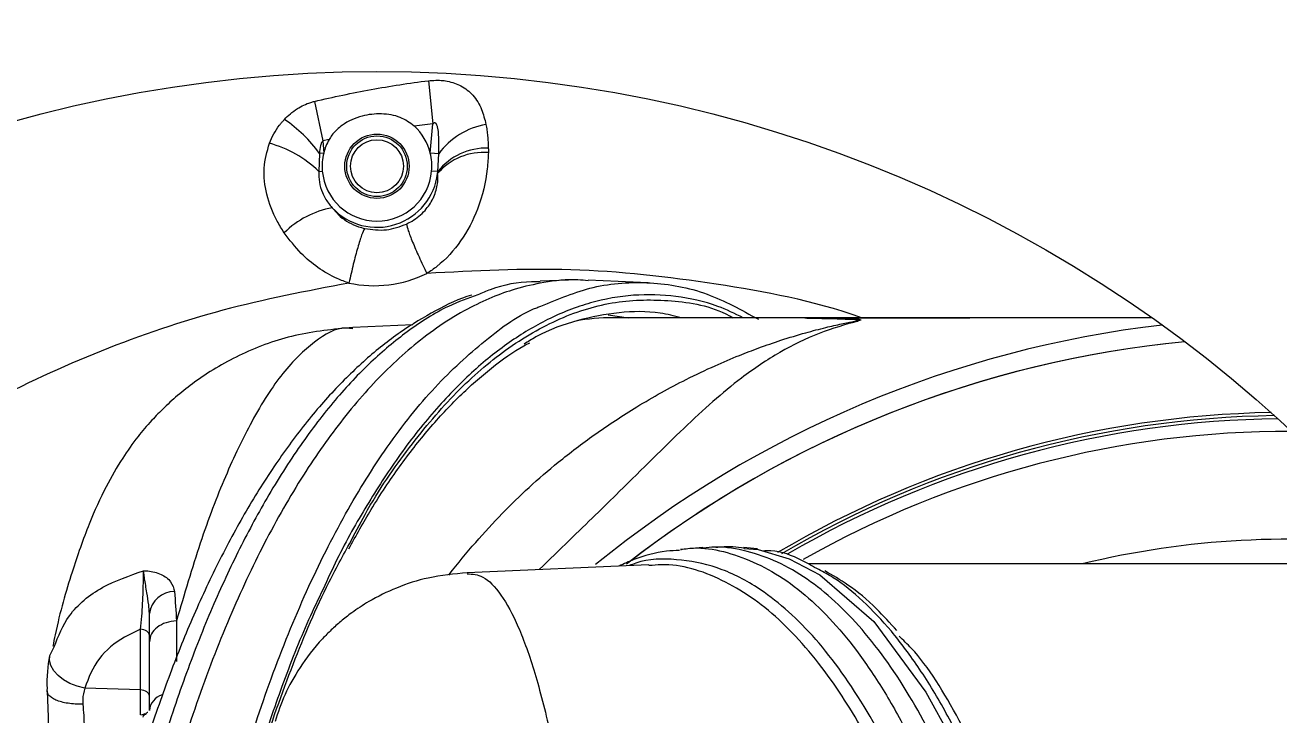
# Model space of a CAD drawing. Header units: millimetres. Extents: x 100 to 8300, y 98 to 5840.
# Drawn here: x 2353.2 to 2419.4, y 4408.4 to 4444.8 of the extents above; entities that cross this region are included whole.
import ezdxf

# ---------------------------------------------------------------- set-up
doc = ezdxf.new("R2010")
doc.units = ezdxf.units.MM
doc.header["$LTSCALE"] = 20
doc.styles.add('SLDTEXTSTYLE0', font='TXT', dxfattribs={"width": 0.75})
doc.dimstyles.new('SLDDIMSTYLE1', dxfattribs={"dimtxt": 52.916667, "dimasz": 60, "dimexe": 0, "dimexo": 0.0625, "dimgap": 13.229167, "dimtad": 1, "dimrnd": 1e-09, "dimzin": 12, "dimdsep": 46, "dimtxsty": 'SLDTEXTSTYLE0', "dimblk1": 'NONE', "dimsah": 1, "dimcen": 0, "dimadec": 0, "dimazin": 3, "dimtfac": 1, "dimtdec": 3, "dimtmove": 0, "dimatfit": 3, "dimldrblk": 'NONE', "dimfxl": 0, "dimfrac": 2, "dimtolj": 1, "dimtzin": 12, "dimarcsym": 0})

# ---------------------------------------------------------------- blocks, each defined once
blk = doc.blocks.new('_D_1')
at = {"color": 7, "linetype": 'Continuous', "lineweight": 0}
for q in [(1129.332, 4753.96), (4054.847, 3853.034)]:
    blk.add_line((3614.174, 3988.742), q, dxfattribs=at)
blk.add_solid([(3614.174, 3988.742), (3668.779, 3962.195), (3674.254, 3979.971)], dxfattribs=at)
at = {"color": 7, "linetype": 'Continuous', "lineweight": 0, "char_height": 52.9167, "attachment_point": 1, "rotation": 342.88355, "style": 'SLDTEXTSTYLE0'}
for s, insert in [('%%c', (3849.111, 3987.751)), ('2600', (3925.448, 3964.242))]:
    blk.add_mtext(s, dxfattribs=dict(at, insert=insert))
blk = doc.blocks.new('_NONE')

msp = doc.modelspace()

# ---------------------------------------------------------------- linework, layer by layer
at = {"color": 7, "linetype": 'Continuous', "lineweight": 15}
for p, q in [((2374.472, 4441.87), (2374.701, 4439.582)), ((2368.449, 4440.775), (2368.883, 4438.69)), ((2374.701, 4439.582), (2373.726, 4439.476)), ((2374.567, 4438.05), (2374.701, 4439.582)), ((2369.217, 4438.758), (2368.883, 4438.69)), ((2368.883, 4438.69), (2368.938, 4438.05)), ((2368.71, 4438.03), (2368.674, 4437.081)), ((2368.938, 4438.05), (2368.71, 4438.03)), ((2375.017, 4438.011), (2374.567, 4438.05)), ((2374.963, 4437.07), (2375.017, 4438.011)), ((2368.674, 4437.081), (2368.864, 4437.098)), ((2374.963, 4437.07), (2374.642, 4437.098)), ((2374.957, 4436.974), (2374.963, 4437.07)), ((2381.879, 4431.34), (2380.378, 4431.275)), ((2386.091, 4431.199), (2382.919, 4431.337)), ((2383.972, 4429.504), (2385.052, 4429.351)), ((2412.704, 4429.351), (2384.215, 4429.351)), ((2373.642, 4428.98), (2370.478, 4428.842)), ((2388.981, 4417.22), (2387.793, 4417.116)), ((2391.86, 4417.146), (2391.129, 4417.21)), ((2386.123, 4416.304), (2376.522, 4415.884)), ((2426.671, 4416.351), (2394.546, 4416.351)), ((2359.723, 4412.237), (2359.723, 4413.735)), ((2359.249, 4409.697), (2359.249, 4412.899)), ((2359.723, 4408.605), (2359.723, 4412.238)), ((2354.461, 4411.521), (2354.688, 4411.976)), ((2359.249, 4409.697), (2356.307, 4409.796))]:
    msp.add_line(p, q, dxfattribs=at)
at = {"color": 8, "linetype": 'Continuous', "lineweight": 15}
msp.add_line((2359.249, 4408.378), (2359.249, 4409.697), dxfattribs=at)
at = {"color": 8, "linetype": 'Continuous', "lineweight": 15, "flags": 128}
msp.add_lwpolyline([(2391.167, 4417.163), (2391.894, 4417.107), (2393.535, 4416.62), (2395.166, 4415.766), (2398.019, 4413.302), (2400.756, 4409.573), (2402.079, 4407.175), (2403.327, 4404.454), (2403.327, 4404.454), (2403.327, 4404.454)], dxfattribs=at)
at = {"color": 7, "linetype": 'Continuous', "lineweight": 15, "flags": 128}
for points in [[(2359.723, 4412.578), (2359.714, 4412.638), (2359.687, 4412.697), (2359.644, 4412.751), (2359.586, 4412.799), (2359.514, 4412.839), (2359.432, 4412.87), (2359.343, 4412.89), (2359.249, 4412.899)], [(2356.307, 4409.796), (2355.907, 4409.893), (2355.527, 4410.04), (2355.185, 4410.231), (2354.896, 4410.458), (2354.671, 4410.712), (2354.519, 4410.981), (2354.449, 4411.254), (2354.461, 4411.521)], [(2359.723, 4409.376), (2359.714, 4409.437), (2359.687, 4409.495), (2359.644, 4409.549), (2359.586, 4409.597), (2359.514, 4409.637), (2359.432, 4409.668), (2359.343, 4409.688), (2359.249, 4409.697)]]:
    msp.add_lwpolyline(points, dxfattribs=at)
at = {"color": 7, "linetype": 'Continuous', "lineweight": 15}
for centre, radius in [((2371.753, 4371.351), 1300), ((2371.753, 4371.351), 71), ((2371.753, 4437.351), 1.7), ((2371.753, 4437.351), 1.6), ((2371.753, 4437.351), 1.4)]:
    msp.add_circle(centre, radius, dxfattribs=at)
for centre, radius, start, end in [((2362.833, 4433.812), 7.234, 35.66702, 56.17918), ((2371.753, 4437.351), 2.9, 13.95086, 47.11974), ((2378.176, 4435.695), 3.917, 99.76842, 143.75996), ((2364.507, 4432.787), 5.984, 45.86013, 74.89907), ((2371.753, 4437.351), 2.9, 150.97031, 166.04914), ((2371.753, 4437.351), 2.9, 166.04914, 185), ((2371.753, 4437.351), 2.9, 355, 13.95086), ((2377.384, 4434.873), 3.21, 85.45828, 139.11193), ((2377.555, 4434.991), 3.322, 88.57971, 141.26016), ((2371.753, 4437.351), 2.9, 185, 355), ((2371.753, 4437.351), 3.226, 222.81416, 353.29823), ((2370.257, 4430.401), 4.836, 100.37528, 134.76324), ((2419.943, 4371.351), 58, 96.62861, 129.17939), ((2419.943, 4371.351), 57, 95.53911, 127.89222), ((2419.943, 4371.351), 57, 95.53911, 127.78607), ((2419.943, 4371.351), 53, 91.01264, 120.64748), ((2419.943, 4371.351), 52, 89.83167, 119.57146), ((2361.03, 4413.568), 1.318, 88.92882, 172.71114), ((2359.223, 4408.877), 0.5, 276.29835, 302.99807)]:
    msp.add_arc(centre, radius, start, end, dxfattribs=at)
at = {"color": 8, "linetype": 'Continuous', "lineweight": 15}
for centre, radius, start, end in [((2419.943, 4371.351), 52.835, 90.81898, 120.4915), ((2419.943, 4371.351), 52.665, 90.61894, 120.18014), ((2419.943, 4371.351), 46.305, 82.6035, 103.63705), ((2360.694, 4408.515), 0.975, 107.70172, 174.69131)]:
    msp.add_arc(centre, radius, start, end, dxfattribs=at)
at = {"color": 7, "linetype": 'Continuous', "lineweight": 15}
for centre, major_axis, ratio, start_param, end_param in [((2371.609, 4437.351), (6.31, 0), 0.999827, 4.499094, 5.168631), ((2384.215, 4371.351), (0, 58), 0.431034, 0, 0.07846)]:
    msp.add_ellipse(centre, major_axis=major_axis, ratio=ratio, start_param=start_param, end_param=end_param, dxfattribs=at)
for points, knots in [([(2368.449, 4440.775), (2368.946, 4440.889), (2369.94, 4441.117), (2371.442, 4441.407), (2372.953, 4441.664), (2373.965, 4441.801), (2374.472, 4441.87)], [0, 0, 0, 0, 0.249559, 0.499295, 0.74956, 1, 1, 1, 1]), ([(2374.472, 4441.87), (2374.733, 4441.887), (2375.039, 4441.907), (2375.597, 4441.831), (2375.917, 4441.732), (2376.41, 4441.483), (2376.885, 4441.099), (2377.307, 4440.397), (2377.446, 4439.828), (2377.512, 4439.555)], [0, 0, 0, 0, 0.153449, 0.180014, 0.345991, 0.364923, 0.56088, 0.78965, 1, 1, 1, 1]), ([(2366.86, 4439.822), (2366.961, 4439.925), (2367.166, 4440.134), (2367.513, 4440.386), (2367.878, 4440.585), (2368.188, 4440.707), (2368.384, 4440.758), (2368.449, 4440.775)], [0, 0, 0, 0, 0.242654, 0.490141, 0.691157, 0.897446, 1, 1, 1, 1]), ([(2373.726, 4439.476), (2373.487, 4439.644), (2372.969, 4440.008), (2371.982, 4440.16), (2370.914, 4440.043), (2370.001, 4439.632), (2369.449, 4439.134), (2369.266, 4438.837), (2369.217, 4438.758)], [0, 0, 0, 0, 0.1701075, 0.3681992, 0.5708032, 0.7954388, 0.9458694, 1, 1, 1, 1]), ([(2366.066, 4438.564), (2366.139, 4438.73), (2366.285, 4439.063), (2366.522, 4439.418), (2366.711, 4439.655), (2366.798, 4439.755), (2366.849, 4439.81), (2366.86, 4439.822)], [0, 0, 0, 0, 0.366711, 0.738783, 0.853267, 0.967922, 1, 1, 1, 1]), ([(2375.017, 4438.011), (2375.026, 4438.342), (2375.037, 4438.793), (2374.986, 4439.298), (2374.935, 4439.499), (2374.89, 4439.589), (2374.853, 4439.626), (2374.826, 4439.64), (2374.797, 4439.643), (2374.765, 4439.635), (2374.732, 4439.614), (2374.712, 4439.593), (2374.701, 4439.582)], [0, 0, 0, 0, 0.543138, 0.738746, 0.83672, 0.885898, 0.904538, 0.923357, 0.937639, 0.951878, 0.975767, 1, 1, 1, 1]), ([(2377.512, 4439.555), (2377.53, 4439.456), (2377.565, 4439.259), (2377.602, 4438.951), (2377.627, 4438.636), (2377.634, 4438.42), (2377.637, 4438.312)], [0, 0, 0, 0, 0.248674, 0.497893, 0.748704, 1, 1, 1, 1]), ([(2366.852, 4433.835), (2366.722, 4434.039), (2366.314, 4434.684), (2365.881, 4435.843), (2365.699, 4437.268), (2365.944, 4438.134), (2366.066, 4438.564)], [0, 0, 0, 0, 0.1379162, 0.4358039, 0.7198529, 1, 1, 1, 1]), ([(2368.883, 4438.69), (2368.863, 4438.662), (2368.811, 4438.588), (2368.752, 4438.362), (2368.727, 4438.168), (2368.71, 4438.03)], [0, 0, 0, 0, 0.14384, 0.393531, 1, 1, 1, 1]), ([(2377.638, 4438.073), (2377.625, 4437.791), (2377.58, 4436.824), (2377.189, 4435.186), (2376.261, 4433.381), (2375.253, 4432.278), (2374.574, 4431.802), (2374.389, 4431.688), (2374.389, 4431.688)], [0, 0, 0, 0, 0.124393, 0.425841, 0.675404, 0.914686, 0.999992, 1, 1, 1, 1]), ([(2377.637, 4438.312), (2377.638, 4438.272), (2377.639, 4438.213), (2377.639, 4438.133), (2377.638, 4438.093), (2377.638, 4438.073)], [0, 0, 0, 0, 0.499875, 0.749922, 1, 1, 1, 1]), ([(2368.674, 4437.081), (2368.676, 4436.892), (2368.68, 4436.508), (2368.863, 4435.933), (2369.114, 4435.481), (2369.32, 4435.237), (2369.386, 4435.158)], [0, 0, 0, 0, 0.269796, 0.547887, 0.852883, 1, 1, 1, 1]), ([(2373.314, 4434.3), (2373.412, 4434.351), (2373.772, 4434.534), (2374.292, 4434.964), (2374.623, 4435.452), (2374.85, 4435.935), (2374.94, 4436.279), (2374.976, 4436.687), (2374.964, 4436.86), (2374.957, 4436.974)], [0, 0, 0, 0, 0.092418, 0.336432, 0.545114, 0.573814, 0.800588, 0.868244, 1, 1, 1, 1]), ([(2369.386, 4435.158), (2369.521, 4435.001), (2369.883, 4434.578), (2370.525, 4434.219), (2370.996, 4434.093), (2371.103, 4434.064)], [0, 0, 0, 0, 0.313598, 0.842551, 1, 1, 1, 1]), ([(2371.103, 4434.064), (2371.054, 4433.967), (2370.954, 4433.772), (2370.737, 4433.084), (2370.5, 4432.197), (2370.349, 4431.523), (2370.273, 4431.185)], [0, 0, 0, 0, 0.25, 0.500001, 0.75, 1, 1, 1, 1]), ([(2371.103, 4434.064), (2371.489, 4434.009), (2372.245, 4433.902), (2372.962, 4434.169), (2373.314, 4434.3)], [0, 0, 0, 0, 0.509386, 1, 1, 1, 1]), ([(2370.273, 4431.185), (2370.273, 4431.185), (2370.062, 4431.251), (2369.128, 4431.609), (2367.879, 4432.483), (2367.135, 4433.462), (2366.852, 4433.835)], [0, 0, 0, 0, 0.000013, 0.149364, 0.676418, 1, 1, 1, 1]), ([(2382.919, 4431.299), (2382.734, 4431.32), (2381.951, 4431.407), (2380.662, 4431.249), (2379.15, 4430.916), (2377.805, 4430.435), (2376.475, 4429.806), (2375.103, 4428.97), (2373.743, 4427.949), (2372.069, 4426.458), (2370.138, 4424.332), (2367.945, 4421.275), (2365.926, 4417.796), (2364.023, 4413.791), (2362.306, 4409.381), (2360.783, 4404.578), (2359.495, 4399.563), (2358.422, 4394.287), (2357.572, 4388.767), (2356.959, 4383.022), (2356.574, 4377.201), (2356.526, 4373.296), (2356.502, 4371.351)], [0, 0, 0, 0, 0.014047, 0.05945, 0.097869, 0.129292, 0.16236, 0.200565, 0.236433, 0.269966, 0.335181, 0.396122, 0.459762, 0.520427, 0.58382, 0.645346, 0.705069, 0.763056, 0.823223, 0.882704, 0.941595, 1, 1, 1, 1]), ([(2370.273, 4431.185), (2368.037, 4430.757), (2363.578, 4429.902), (2357.157, 4427.703), (2350.802, 4424.777), (2344.637, 4420.969), (2338.801, 4416.291), (2333.633, 4410.992), (2329.217, 4405.158), (2325.557, 4398.902), (2322.697, 4392.298), (2320.651, 4385.465), (2319.424, 4378.456), (2319.023, 4371.352), (2319.436, 4364.226), (2320.666, 4357.214), (2322.708, 4350.362), (2325.582, 4343.76), (2329.244, 4337.492), (2333.328, 4332.127), (2337.567, 4327.647), (2341.779, 4323.945), (2346.317, 4320.661), (2351.481, 4317.612), (2357.269, 4314.942), (2363.664, 4312.765), (2368.07, 4311.933), (2370.278, 4311.516)], [0, 0, 0, 0, 0.039898, 0.079587, 0.118672, 0.162397, 0.20625, 0.24941, 0.291686, 0.334027, 0.375922, 0.417271, 0.458451, 0.500032, 0.541386, 0.582955, 0.624207, 0.666119, 0.708583, 0.75094, 0.783843, 0.816443, 0.849027, 0.881877, 0.921408, 0.96062, 1, 1, 1, 1]), ([(2380.38, 4431.238), (2380.228, 4431.242), (2379.346, 4431.267), (2378.241, 4431.05), (2377.302, 4430.66), (2377.083, 4430.568)], [0, 0, 0, 0, 0.137837, 0.798862, 1, 1, 1, 1]), ([(2380.414, 4429.96), (2381.334, 4430.343), (2383.248, 4431.14), (2386.195, 4431.302), (2389.127, 4430.803), (2391.01, 4429.766), (2391.91, 4429.27)], [0, 0, 0, 0, 0.240962, 0.501745, 0.761754, 1, 1, 1, 1]), ([(2376.762, 4430.554), (2376.756, 4430.552), (2376.107, 4430.376), (2374.838, 4429.741), (2372.965, 4428.628), (2371.133, 4427.17), (2369.35, 4425.422), (2367.634, 4423.385), (2365.997, 4421.081), (2364.45, 4418.526), (2363, 4415.74), (2361.661, 4412.754), (2360.434, 4409.571), (2359.313, 4406.206), (2358.293, 4402.644), (2357.379, 4398.911), (2356.58, 4395.036), (2355.902, 4391.05), (2355.348, 4386.983), (2354.922, 4382.863), (2354.628, 4378.717), (2354.477, 4375.061), (2354.454, 4372.793), (2354.445, 4371.914)], [0, 0, 0, 0, 0.000484, 0.052698, 0.10557, 0.158972, 0.212644, 0.266218, 0.319435, 0.37214, 0.424246, 0.475732, 0.525739, 0.575842, 0.626072, 0.676252, 0.726227, 0.775874, 0.825094, 0.873823, 0.922036, 0.969753, 1, 1, 1, 1]), ([(2387.828, 4429.351), (2387.46, 4429.442), (2386.37, 4429.711), (2384.539, 4429.674), (2382.344, 4429.252), (2380.665, 4428.669), (2379.735, 4428.088), (2379.528, 4427.958)], [0, 0, 0, 0, 0.132569, 0.393336, 0.655755, 0.923328, 1, 1, 1, 1]), ([(2412.426, 4429.351), (2411.567, 4429.351), (2409.794, 4429.351), (2406.663, 4429.351), (2403.584, 4429.351), (2401.528, 4429.351), (2400.697, 4429.351)], [0, 0, 0, 0, 0.251804, 0.519713, 0.805786, 1, 1, 1, 1]), ([(2402.179, 4429.35), (2401.79, 4429.35), (2401.297, 4429.351), (2400.801, 4429.35), (2400.697, 4429.35)], [0, 0, 0, 0, 0.790441, 1, 1, 1, 1]), ([(2370.474, 4428.842), (2369.448, 4428.739), (2367.436, 4428.538), (2364.646, 4427.533), (2362.283, 4426.164), (2360.741, 4424.861), (2359.738, 4423.824), (2359.03, 4422.979), (2358.224, 4421.843), (2357.371, 4420.352), (2356.475, 4418.394), (2355.58, 4415.809), (2354.951, 4413.661), (2354.662, 4412.206), (2354.621, 4412.001)], [0, 0, 0, 0, 0.099916, 0.195776, 0.285692, 0.362064, 0.398504, 0.450693, 0.520748, 0.608981, 0.714452, 0.836742, 0.976935, 1, 1, 1, 1]), ([(2370.258, 4417.141), (2370.651, 4417.849), (2371.517, 4419.41), (2372.939, 4421.521), (2374.503, 4423.529), (2376.13, 4425.276), (2377.807, 4426.724), (2379.048, 4427.639), (2379.73, 4427.979), (2379.834, 4428.031)], [0, 0, 0, 0, 0.1353988, 0.2985281, 0.4636248, 0.630555, 0.7991386, 0.9691955, 1, 1, 1, 1]), ([(2360.695, 4371.351), (2360.695, 4371.509), (2360.698, 4373.715), (2360.813, 4377.976), (2361.247, 4384.038), (2361.943, 4389.943), (2362.899, 4395.609), (2364.091, 4400.978), (2365.517, 4406.087), (2367.183, 4410.826), (2368.789, 4414.654), (2369.887, 4416.657), (2370.296, 4417.403)], [0, 0, 0, 0, 0.008781, 0.122462, 0.236515, 0.350216, 0.463805, 0.577745, 0.691377, 0.810156, 0.92928, 1, 1, 1, 1]), ([(2387.745, 4417.066), (2387.514, 4417.054), (2386.697, 4417.009), (2385.619, 4416.729), (2384.805, 4416.354), (2384.547, 4416.235)], [0, 0, 0, 0, 0.212101, 0.749713, 1, 1, 1, 1]), ([(2391.168, 4417.172), (2390.965, 4417.203), (2390.464, 4417.28), (2389.958, 4417.239), (2389.658, 4417.214)], [0, 0, 0, 0, 0.40651, 1, 1, 1, 1]), ([(2395.099, 4416.047), (2394.812, 4416.21), (2393.979, 4416.686), (2392.988, 4417.076), (2392.287, 4417.04), (2392.146, 4417.032)], [0, 0, 0, 0, 0.295065, 0.857678, 1, 1, 1, 1]), ([(2359.249, 4412.899), (2359.275, 4413.122), (2359.323, 4413.531), (2359.368, 4414.241), (2359.396, 4414.9), (2359.409, 4415.494), (2359.409, 4415.831), (2359.405, 4415.968), (2359.405, 4415.985)], [0, 0, 0, 0, 0.235083, 0.430783, 0.614252, 0.793372, 0.975641, 1, 1, 1, 1]), ([(2359.405, 4415.985), (2359.408, 4415.985), (2359.486, 4415.985), (2359.821, 4415.973), (2360.362, 4415.833), (2360.904, 4415.441), (2361.005, 4415.068), (2361.055, 4414.886)], [0, 0, 0, 0, 0.003064, 0.092816, 0.403446, 0.709739, 1, 1, 1, 1]), ([(2359.723, 4413.735), (2359.714, 4413.887), (2359.691, 4414.256), (2359.575, 4414.894), (2359.494, 4415.437), (2359.439, 4415.794), (2359.417, 4415.922), (2359.405, 4415.983), (2359.405, 4415.985)], [0, 0, 0, 0, 0.176929, 0.430329, 0.759068, 0.868996, 0.996521, 1, 1, 1, 1]), ([(2376.528, 4415.884), (2375.837, 4415.819), (2374.573, 4415.7), (2372.819, 4415.135), (2371.471, 4414.477), (2370.499, 4413.839), (2369.84, 4413.323), (2369.329, 4412.866), (2368.515, 4412.044), (2367.609, 4410.837), (2366.826, 4409.396), (2366.521, 4408.501), (2366.363, 4408.035)], [0, 0, 0, 0, 0.131358, 0.240243, 0.340005, 0.406058, 0.450998, 0.495182, 0.539056, 0.685111, 0.836247, 1, 1, 1, 1]), ([(2399.231, 4412.827), (2398.874, 4413.224), (2398.037, 4414.153), (2396.763, 4415.214), (2395.827, 4415.75), (2395.415, 4415.986)], [0, 0, 0, 0, 0.293771, 0.688965, 1, 1, 1, 1]), ([(2368.902, 4415.015), (2368.645, 4414.482), (2367.878, 4412.889), (2366.751, 4410.01), (2365.518, 4406.432), (2364.43, 4402.699), (2363.452, 4398.732), (2362.574, 4394.421), (2361.82, 4389.762), (2361.218, 4384.764), (2360.8, 4379.565), (2360.541, 4373.204), (2360.604, 4366.907), (2360.965, 4360.82), (2361.434, 4355.957), (2362.086, 4351.156), (2362.927, 4346.409), (2363.963, 4341.769), (2365.196, 4337.264), (2366.619, 4333.036), (2367.795, 4329.974), (2368.531, 4328.469), (2368.691, 4328.144)], [0, 0, 0, 0, 0.0253262, 0.0757503, 0.1219707, 0.1684651, 0.215545, 0.2629368, 0.3146554, 0.3672986, 0.4204211, 0.4745416, 0.5600926, 0.6096988, 0.6601382, 0.710998, 0.7627145, 0.816928, 0.8716165, 0.9277649, 0.9843966, 1, 1, 1, 1]), ([(2361.055, 4414.886), (2361.089, 4414.379), (2361.122, 4413.872), (2361.158, 4413.34), (2361.158, 4413.34)], [0, 0, 0, 0, 0.999975, 1, 1, 1, 1]), ([(2359.249, 4412.899), (2358.966, 4412.768), (2358.112, 4412.374), (2356.916, 4411.369), (2356.515, 4410.334), (2356.307, 4409.796)], [0, 0, 0, 0, 0.192978, 0.58103, 1, 1, 1, 1]), ([(2361.158, 4413.341), (2361.158, 4412.654), (2361.158, 4411.951), (2361.158, 4411.219), (2361.158, 4411.203)], [0, 0, 0, 0, 0.978378, 1, 1, 1, 1]), ([(2397.942, 4328.644), (2398.448, 4329.125), (2399.465, 4330.091), (2400.935, 4331.992), (2402.359, 4334.241), (2403.68, 4336.793), (2404.883, 4339.589), (2405.966, 4342.604), (2406.956, 4345.92), (2408.067, 4350.452), (2408.929, 4355.274), (2409.521, 4360.236), (2409.93, 4365.166), (2410.135, 4371.37), (2409.894, 4378.581), (2409.215, 4385.58), (2408.122, 4392.108), (2406.632, 4398.158), (2404.767, 4403.608), (2402.537, 4408.233), (2400.695, 4411.255), (2399.564, 4412.327), (2399.343, 4412.537)], [0, 0, 0, 0, 0.039063, 0.07841, 0.118691, 0.159309, 0.196668, 0.234317, 0.27292, 0.311872, 0.381262, 0.416993, 0.453036, 0.51797, 0.584894, 0.648207, 0.713293, 0.777989, 0.844371, 0.912778, 0.982926, 1, 1, 1, 1]), ([(2354.331, 4409.757), (2354.331, 4409.757), (2354.291, 4410.384), (2354.376, 4410.952), (2354.461, 4411.521)], [0, 0, 0, 0, 0.000029, 1, 1, 1, 1]), ([(2354.317, 4409.646), (2354.328, 4409.441), (2354.36, 4408.848), (2354.383, 4407.786), (2354.382, 4406.753), (2354.358, 4406.195), (2354.352, 4406.04)], [0, 0, 0, 0, 0.180249, 0.5228324, 0.8678439, 1, 1, 1, 1]), ([(2356.307, 4409.796), (2356.255, 4409.598), (2356.184, 4409.331), (2356.204, 4409.021), (2356.209, 4408.942)], [0, 0, 0, 0, 0.74161, 1, 1, 1, 1]), ([(2359.529, 4408.412), (2359.557, 4408.453), (2359.589, 4408.502), (2359.63, 4408.519), (2359.635, 4408.522)], [0, 0, 0, 0, 0.859736, 1, 1, 1, 1])]:
    msp.add_open_spline(points, degree=3, knots=knots, dxfattribs=at)
for points in [[(2373.314, 4434.3), (2373.335, 4434.199), (2373.379, 4433.998), (2373.621, 4433.369), (2373.963, 4432.579), (2374.247, 4431.985), (2374.389, 4431.688)], [(2361.158, 4413.341), (2360.968, 4413.319), (2360.588, 4413.275), (2360.116, 4413.018), (2359.787, 4412.66), (2359.744, 4412.379), (2359.723, 4412.238)], [(2356.209, 4408.942), (2356.073, 4408.941), (2355.802, 4408.94), (2355.417, 4408.983), (2355.07, 4409.055), (2354.775, 4409.158), (2354.543, 4409.286), (2354.387, 4409.433), (2354.306, 4409.595), (2354.322, 4409.708), (2354.331, 4409.764)]]:
    msp.add_open_spline(points, degree=3, dxfattribs=at)
at = {"color": 8, "linetype": 'Continuous', "lineweight": 15}
for points, knots in [([(2397.363, 4429.351), (2397.331, 4429.362), (2394.853, 4430.239), (2389.71, 4431.216), (2382.04, 4432.096), (2376.927, 4431.823), (2374.389, 4431.688)], [0, 0, 0, 0, 0.0043069, 0.3395161, 0.6722101, 1, 1, 1, 1]), ([(2377.083, 4430.568), (2376.566, 4430.382), (2375.306, 4429.927), (2373.416, 4428.717), (2371.413, 4427.057), (2369.525, 4425.052), (2367.685, 4422.655), (2365.969, 4419.958), (2364.386, 4417.011), (2362.937, 4413.86), (2361.578, 4410.398), (2360.349, 4406.72), (2359.259, 4402.877), (2358.303, 4398.896), (2357.471, 4394.704), (2356.813, 4390.583), (2356.167, 4385.422), (2355.62, 4379.102), (2355.537, 4373.951), (2355.496, 4371.351)], [0, 0, 0, 0, 0.045415, 0.110576, 0.169175, 0.228481, 0.288151, 0.348569, 0.403383, 0.458194, 0.513669, 0.569843, 0.622283, 0.674722, 0.728182, 0.78164, 0.825501, 0.911911, 1, 1, 1, 1]), ([(2380.231, 4312.918), (2379.632, 4313.205), (2378.016, 4313.98), (2375.479, 4316.202), (2372.664, 4319.5), (2370.028, 4323.641), (2367.65, 4328.453), (2365.569, 4333.874), (2363.793, 4339.77), (2362.357, 4345.997), (2361.274, 4352.439), (2360.521, 4358.958), (2360.041, 4366.261), (2359.966, 4373.77), (2360.32, 4381.324), (2360.996, 4388.211), (2361.963, 4394.579), (2363.169, 4400.359), (2364.547, 4405.557), (2366.161, 4410.461), (2368.006, 4414.987), (2370.066, 4419.079), (2372.336, 4422.705), (2374.805, 4425.8), (2377.457, 4428.195), (2379.34, 4429.585), (2380.342, 4429.934), (2380.414, 4429.96)], [0, 0, 0, 0, 0.027518, 0.074196, 0.120619, 0.1672, 0.213602, 0.257328, 0.301212, 0.344916, 0.384898, 0.425022, 0.464994, 0.515719, 0.557457, 0.59937, 0.641119, 0.678046, 0.715083, 0.752021, 0.791194, 0.83048, 0.869665, 0.91196, 0.954376, 0.996681, 1, 1, 1, 1]), ([(2391.11, 4429.351), (2390.664, 4429.567), (2389.489, 4430.135), (2387.55, 4430.531), (2385.3, 4430.614), (2383.029, 4430.209), (2380.831, 4429.357), (2378.731, 4428.103), (2376.73, 4426.492), (2374.764, 4424.468), (2372.915, 4422.116), (2371.204, 4419.472), (2369.88, 4417.139), (2369.145, 4415.544), (2368.902, 4415.015)], [0, 0, 0, 0, 0.057535, 0.151444, 0.245964, 0.342401, 0.439503, 0.527241, 0.615492, 0.705388, 0.795868, 0.877375, 0.959348, 1, 1, 1, 1]), ([(2370.296, 4417.403), (2370.568, 4417.93), (2371.564, 4419.859), (2373.457, 4422.579), (2375.939, 4425.511), (2378.604, 4427.807), (2381.417, 4429.418), (2384.356, 4430.309), (2387.355, 4430.319), (2389.443, 4429.979), (2390.516, 4429.387), (2390.582, 4429.351)], [0, 0, 0, 0, 0.0480961, 0.1759668, 0.3041994, 0.4320956, 0.5699613, 0.7082284, 0.8460963, 0.9905132, 1, 1, 1, 1]), ([(2375.546, 4415.752), (2375.556, 4415.765), (2376.013, 4416.381), (2376.949, 4417.477), (2378.349, 4419.017), (2379.802, 4420.427), (2381.427, 4421.821), (2383.33, 4423.262), (2385.584, 4424.748), (2387.729, 4425.934), (2389.544, 4426.793), (2390.825, 4427.336), (2391.988, 4427.781), (2393.162, 4428.189), (2394.353, 4428.55), (2395.429, 4428.829), (2396.169, 4428.995), (2396.636, 4429.092), (2396.902, 4429.145), (2397.114, 4429.19), (2397.243, 4429.221), (2397.272, 4429.24), (2397.256, 4429.247), (2397.239, 4429.25), (2397.161, 4429.256), (2397.003, 4429.263), (2396.751, 4429.273), (2396.385, 4429.287), (2395.918, 4429.302), (2395.374, 4429.317), (2394.9, 4429.327), (2394.579, 4429.333), (2394.44, 4429.337), (2394.379, 4429.339), (2394.353, 4429.341), (2394.366, 4429.342), (2394.419, 4429.344), (2394.514, 4429.345), (2394.663, 4429.346), (2395.56, 4429.35), (2397.246, 4429.35), (2399.467, 4429.35), (2401.4, 4429.351), (2402.564, 4429.351), (2403.082, 4429.351)], [0, 0, 0, 0, 0.0011747, 0.0557716, 0.1087245, 0.1600558, 0.2139817, 0.2783667, 0.3532244, 0.4385631, 0.4885699, 0.5306111, 0.5646876, 0.6040449, 0.6495306, 0.6882005, 0.7200862, 0.7341353, 0.7458755, 0.7553299, 0.7666009, 0.7702661, 0.77166, 0.7728103, 0.7734576, 0.778098, 0.7834794, 0.7906964, 0.8025327, 0.8145299, 0.826689, 0.8333542, 0.8358961, 0.837987, 0.8397446, 0.8413605, 0.8430751, 0.8450936, 0.8481214, 0.8521004, 0.8960187, 0.9373985, 0.9721647, 1, 1, 1, 1]), ([(2400.697, 4429.35), (2399.45, 4429.35), (2397.529, 4429.35), (2395.465, 4429.349), (2394.586, 4429.346), (2394.414, 4429.344), (2394.38, 4429.342), (2394.369, 4429.341), (2394.379, 4429.34), (2394.407, 4429.338), (2394.625, 4429.331), (2395.585, 4429.315), (2396.432, 4429.283), (2397.211, 4429.258), (2397.322, 4429.244), (2397.329, 4429.232), (2397.282, 4429.198), (2396.682, 4429.036), (2395.094, 4428.583), (2393.044, 4427.58), (2390.656, 4425.985), (2388.026, 4423.614), (2385.06, 4420.644), (2382.405, 4418.068), (2380.865, 4416.57), (2380.33, 4416.051)], [0, 0, 0, 0, 0.071754, 0.110544, 0.120337, 0.122797, 0.124018, 0.125223, 0.126441, 0.12766, 0.130077, 0.149727, 0.188948, 0.197603, 0.198864, 0.203836, 0.2087, 0.227926, 0.329834, 0.43193, 0.534045, 0.68816, 0.843084, 0.945541, 1, 1, 1, 1]), ([(2370.482, 4428.76), (2370.36, 4428.78), (2369.693, 4428.889), (2368.449, 4428.16), (2366.766, 4426.561), (2365.198, 4424.111), (2363.733, 4421.049), (2362.389, 4417.555), (2361.569, 4414.747), (2361.157, 4413.339)], [0, 0, 0, 0, 0.0384088, 0.210534, 0.3814121, 0.5532986, 0.7019995, 0.8505052, 1, 1, 1, 1]), ([(2387.794, 4417.105), (2387.828, 4417.112), (2388.909, 4417.322), (2390.537, 4416.953), (2392.632, 4416.01), (2394.685, 4414.577), (2396.662, 4412.484), (2398.514, 4409.745), (2400.063, 4407.013), (2401.047, 4404.669), (2401.629, 4403.285)], [0, 0, 0, 0, 0.00676, 0.214074, 0.320199, 0.427038, 0.633485, 0.739358, 0.846015, 1, 1, 1, 1]), ([(2388.826, 4325.535), (2389.013, 4325.508), (2389.756, 4325.398), (2391.064, 4325.588), (2392.747, 4326.113), (2394.429, 4327.055), (2396.072, 4328.375), (2397.655, 4330.064), (2399.182, 4332.111), (2400.64, 4334.55), (2401.991, 4337.282), (2403.206, 4340.252), (2404.294, 4343.432), (2405.278, 4346.917), (2406.362, 4351.616), (2407.174, 4356.566), (2407.715, 4361.605), (2408.035, 4366.133), (2408.156, 4370.775), (2408.069, 4375.452), (2407.843, 4379.567), (2407.461, 4383.67), (2406.808, 4388.548), (2405.756, 4394.043), (2404.166, 4399.869), (2402.203, 4405.103), (2399.877, 4409.64), (2397.224, 4413.302), (2394.779, 4415.462), (2392.716, 4416.594), (2391.1, 4417.104), (2389.797, 4417.301), (2389.037, 4417.193), (2388.826, 4417.163)], [0, 0, 0, 0, 0.009764, 0.038847, 0.068137, 0.098079, 0.128251, 0.157374, 0.186721, 0.216796, 0.24713, 0.274693, 0.302479, 0.330995, 0.359773, 0.410088, 0.435999, 0.462131, 0.500071, 0.526718, 0.553614, 0.581299, 0.609256, 0.654719, 0.701327, 0.749366, 0.798585, 0.850702, 0.904145, 0.932114, 0.960266, 0.988994, 1, 1, 1, 1]), ([(2400.481, 4402.666), (2400.297, 4403.123), (2399.375, 4405.412), (2397.524, 4409.03), (2394.794, 4412.762), (2392.154, 4415.053), (2389.73, 4416.252), (2387.582, 4416.639), (2386.021, 4416.636), (2385.196, 4416.305), (2385.079, 4416.258)], [0, 0, 0, 0, 0.045146, 0.226323, 0.409814, 0.59334, 0.721721, 0.85048, 0.978857, 1, 1, 1, 1]), ([(2399.864, 4402.355), (2399.237, 4403.822), (2397.971, 4406.787), (2395.66, 4410.537), (2392.994, 4413.645), (2389.961, 4415.683), (2387.633, 4416.394), (2386.344, 4416.28), (2386.125, 4416.26)], [0, 0, 0, 0, 0.166361, 0.335975, 0.537013, 0.743234, 0.956536, 1, 1, 1, 1]), ([(2395.158, 4326.779), (2395.824, 4327.158), (2397.495, 4328.109), (2399.934, 4330.986), (2402.433, 4335.111), (2404.554, 4340.036), (2406.338, 4345.744), (2407.726, 4351.941), (2408.723, 4358.696), (2409.291, 4365.71), (2409.418, 4372.951), (2409.128, 4379.342), (2408.585, 4384.838), (2407.959, 4389.146), (2407.216, 4393.047), (2406.388, 4396.561), (2405.43, 4399.901), (2404.346, 4403.034), (2403.151, 4405.917), (2401.845, 4408.535), (2400.439, 4410.856), (2398.962, 4412.836), (2397.434, 4414.431), (2396.147, 4415.506), (2395.356, 4415.914), (2395.099, 4416.047)], [0, 0, 0, 0, 0.04325, 0.108526, 0.168093, 0.229138, 0.285452, 0.343196, 0.398631, 0.455608, 0.511047, 0.568106, 0.60604, 0.644459, 0.676602, 0.709017, 0.742284, 0.775836, 0.809792, 0.844025, 0.87911, 0.914476, 0.948778, 0.983333, 1, 1, 1, 1]), ([(2354.688, 4411.976), (2354.912, 4412.541), (2355.402, 4413.773), (2357.123, 4415.197), (2358.666, 4415.729), (2359.405, 4415.985)], [0, 0, 0, 0, 0.305556, 0.667374, 1, 1, 1, 1]), ([(2376.524, 4415.833), (2376.8, 4415.814), (2377.405, 4415.772), (2378.312, 4414.809), (2379.239, 4413.129), (2380.099, 4410.697), (2380.91, 4407.571), (2381.579, 4404.11), (2382.121, 4400.521), (2382.56, 4396.978), (2382.941, 4393.16), (2383.26, 4389.103), (2383.515, 4384.851), (2383.702, 4380.448), (2383.817, 4375.936), (2383.856, 4371.372), (2383.817, 4366.814), (2383.703, 4362.306), (2383.517, 4357.896), (2383.263, 4353.638), (2382.943, 4349.581), (2382.564, 4345.76), (2382.128, 4342.215), (2381.582, 4338.624), (2380.916, 4335.16), (2380.112, 4332.029), (2379.242, 4329.591), (2378.325, 4327.907), (2377.411, 4326.93), (2376.803, 4326.886), (2376.524, 4326.865)], [0, 0, 0, 0, 0.034681, 0.076074, 0.117472, 0.159447, 0.201242, 0.243373, 0.275229, 0.307002, 0.338951, 0.371094, 0.403177, 0.435256, 0.467575, 0.499921, 0.532047, 0.564241, 0.59656, 0.628672, 0.660631, 0.692673, 0.724567, 0.756187, 0.79839, 0.840329, 0.881969, 0.923644, 0.964962, 1, 1, 1, 1]), ([(2356.209, 4408.942), (2356.241, 4408.547), (2356.28, 4408.071), (2356.27, 4407.573), (2356.268, 4407.488)], [0, 0, 0, 0, 0.8287597, 1, 1, 1, 1]), ([(2359.388, 4408.249), (2359.389, 4408.25), (2359.423, 4408.365), (2359.476, 4408.388), (2359.529, 4408.412)], [0, 0, 0, 0, 0.005665, 1, 1, 1, 1])]:
    msp.add_open_spline(points, degree=3, knots=knots, dxfattribs=at)

# ---------------------------------------------------------------- dimensions: what is measured, and where the dimension line sits
at = {"color": 7, "linetype": 'Continuous', "lineweight": 0}
dim = msp.add_diameter_dim_2p(p1=(1129.332, 4753.96), p2=(3614.174, 3988.742), dimstyle='SLDDIMSTYLE1', dxfattribs=at)
dim.commit()
dim.dimension.update_dxf_attribs({"geometry": '_D_1', "text_midpoint": (3942.483, 3887.638), "dimtype": 163})

doc.saveas('drawing.dxf')
